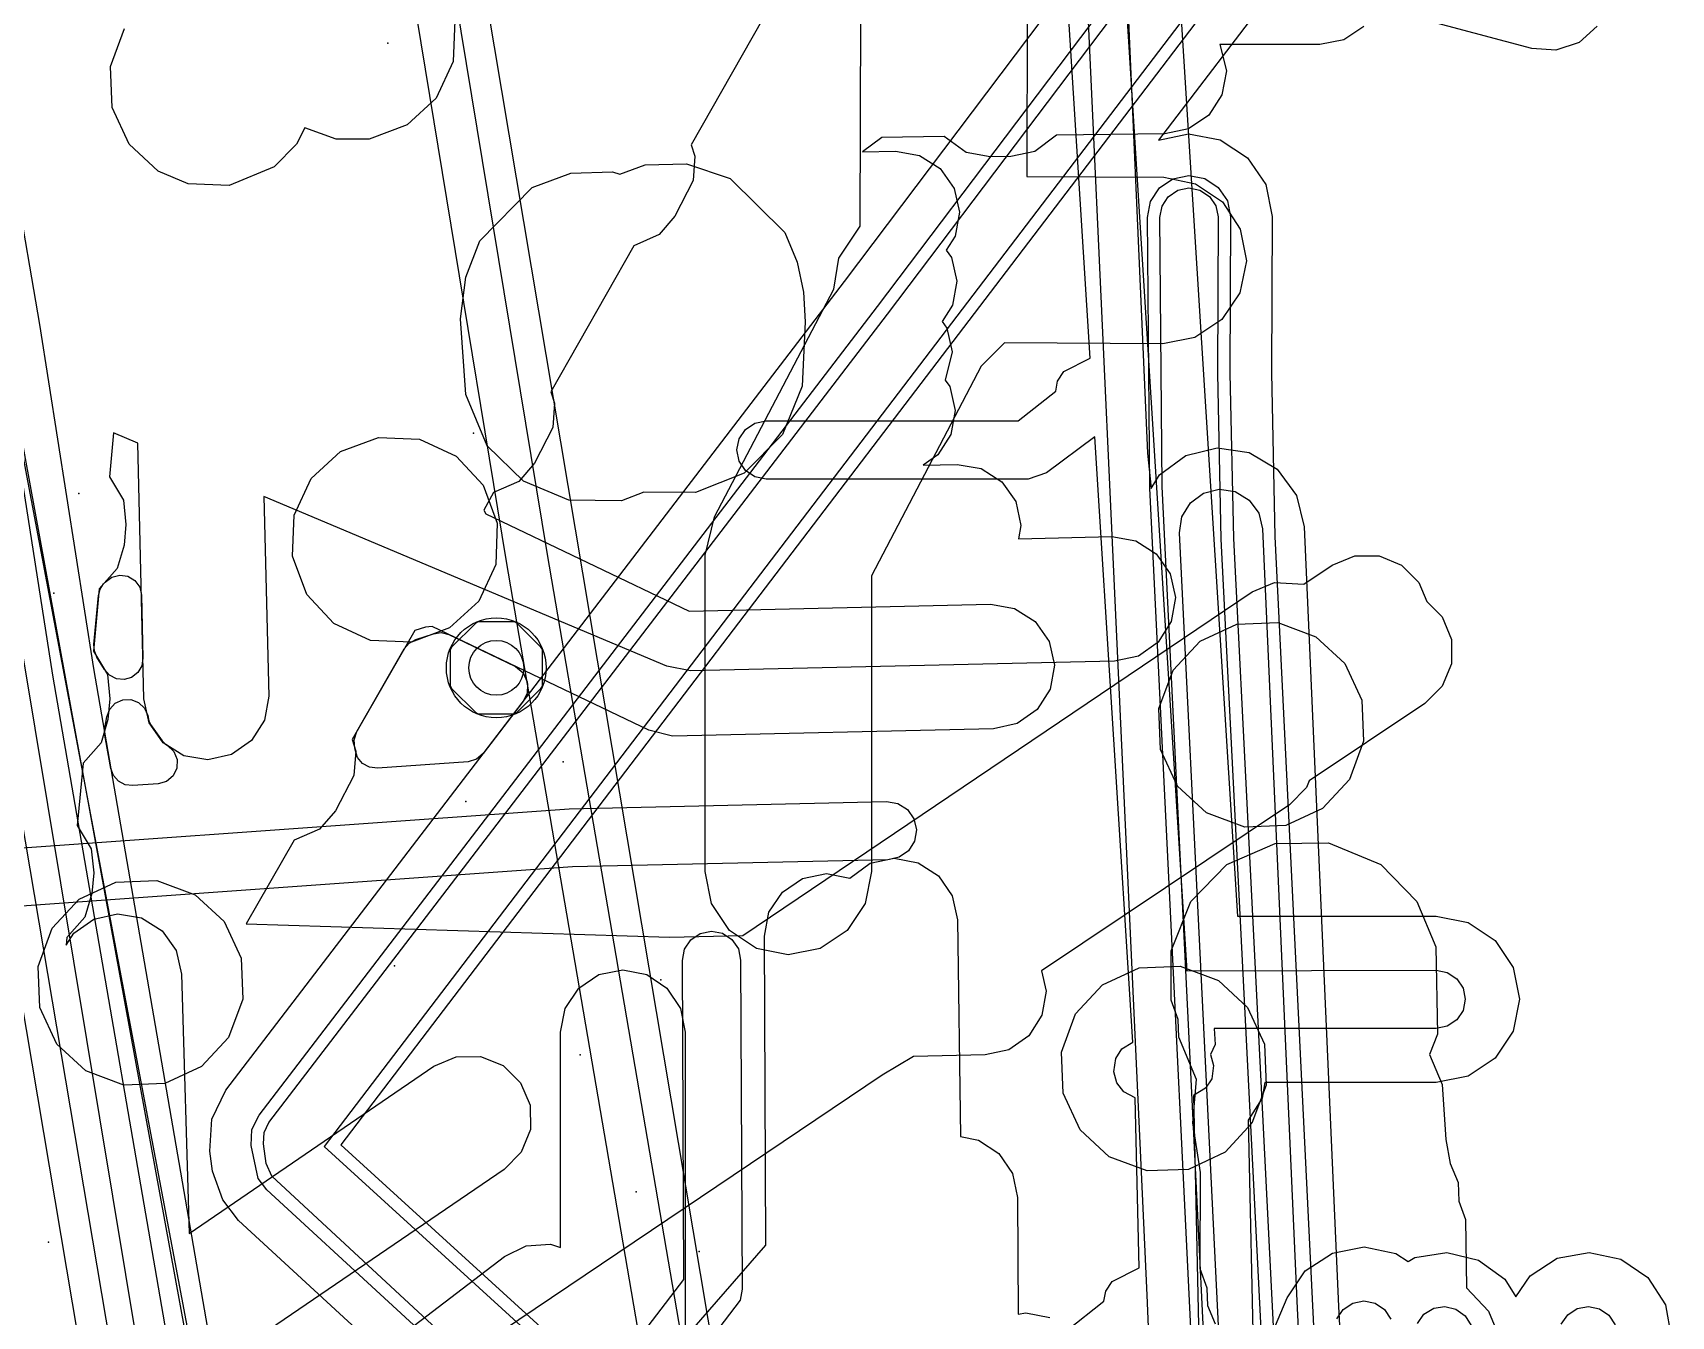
# Model space of a CAD drawing. Header units: metres. Extents: x 17722 to 17999, y 13535 to 15917.
# Drawn here: x 17813.07 to 17852.46, y 14451.17 to 14482.02 of the extents above; entities that cross this region are included whole.
import ezdxf

# ---------------------------------------------------------------- set-up
doc = ezdxf.new("R2010")
doc.units = ezdxf.units.M
for name, color, linetype in [('AI_GREENING_ALLOWED_ZONE', 4, 'Continuous'), ('AI_GREENING_EXCLUSIONS', 1, 'Continuous'), ('AI_GREENING_LAWN', 82, 'Continuous'), ('AI_GREENING_REJECTED', 6, 'Continuous'), ('AI_GREENING_SHRUBS', 92, 'Continuous')]:
    doc.layers.add(name, color=color, linetype=linetype)

# ---------------------------------------------------------------- blocks, each defined once
blk = doc.blocks.new('AI_SHRUB')
for radius in [1, 0.55]:
    blk.add_circle((0, 0), radius)

msp = doc.modelspace()

# ---------------------------------------------------------------- linework, layer by layer
at = {"layer": 'AI_GREENING_ALLOWED_ZONE'}
for points in [[(17814.812, 14468.814), (17814.97, 14468.933), (17815.162, 14468.982), (17815.358, 14468.952), (17815.527, 14468.849), (17815.643, 14468.688), (17815.686, 14468.495), (17815.722, 14466.981), (17815.692, 14466.797), (17815.596, 14466.637), (17815.449, 14466.523), (17815.27, 14466.471), (17815.084, 14466.489), (17814.918, 14466.573), (17814.794, 14466.712), (17814.613, 14467.012), (17814.555, 14467.158), (17814.544, 14467.315), (17814.653, 14468.488), (17814.691, 14468.64), (17814.776, 14468.773), (17814.812, 14468.814)], [(17821.357, 14464.339), (17821.169, 14464.362), (17821.002, 14464.453), (17820.882, 14464.6), (17820.825, 14464.781), (17820.823, 14464.798), (17820.817, 14464.816), (17820.796, 14465.021), (17820.86, 14465.218), (17822.003, 14467.207), (17822.12, 14467.345), (17822.279, 14467.433), (17822.702, 14467.573), (17822.891, 14467.598), (17823.075, 14467.55), (17824.679, 14466.784), (17824.862, 14466.635), (17824.956, 14466.418), (17824.968, 14466.35), (17824.961, 14466.146), (17824.872, 14465.962), (17823.899, 14464.69), (17823.739, 14464.553), (17823.537, 14464.495), (17821.357, 14464.339)], [(17814.854, 14465.577), (17814.923, 14465.76), (17815.057, 14465.902), (17815.236, 14465.982), (17815.431, 14465.987), (17815.614, 14465.917), (17815.756, 14465.783), (17815.835, 14465.604), (17815.863, 14465.48), (17815.902, 14465.391), (17816.181, 14464.994), (17816.252, 14464.926), (17816.315, 14464.887), (17816.465, 14464.742), (17816.542, 14464.55), (17816.535, 14464.342), (17816.444, 14464.155), (17816.285, 14464.022), (17816.085, 14463.964), (17815.475, 14463.921), (17815.293, 14463.941), (17815.131, 14464.026), (17815.01, 14464.163), (17814.947, 14464.334), (17814.808, 14465.136), (17814.808, 14465.304), (17814.854, 14465.577)]]:
    msp.add_lwpolyline(points, close=True, dxfattribs=at)
at = {"layer": 'AI_GREENING_EXCLUSIONS'}
for points in [[(17806.632, 14505.959), (17819.362, 14436.391), (17819.31, 14435.529), (17819.102, 14434.735), (17818.773, 14434.091), (17818.277, 14433.511), (17817.793, 14433.16), (17816.951, 14432.301), (17815.037, 14431.556), (17812.893, 14431.372)], [(17807.03, 14433.943), (17816.15, 14433.95), (17816.077, 14434.87), (17816.288, 14435.388), (17816.673, 14435.776), (17805.406, 14502.684)], [(17837.671, 14498.992), (17839.854, 14451.676), (17840.626, 14433.379)], [(17838.731, 14497.805), (17839.873, 14471.916), (17839.961, 14471.062), (17840.16, 14471.392), (17840.788, 14471.856), (17841.545, 14472.044), (17842.317, 14471.928), (17842.985, 14471.525), (17843.449, 14470.897), (17843.637, 14470.14), (17844.465, 14451.402), (17845.137, 14438.657)], [(17837.932, 14450.821), (17838.823, 14451.531), (17838.869, 14451.771), (17839.018, 14452), (17839.667, 14452.333), (17839.577, 14456.419), (17839.3, 14456.562), (17839.134, 14456.779), (17839.064, 14457.043), (17839.11, 14457.361), (17839.256, 14457.591), (17839.521, 14457.757), (17838.607, 14472.304), (17837.44, 14471.441), (17837.005, 14471.29), (17830.701, 14471.29), (17830.433, 14471.343), (17830.206, 14471.495), (17830.054, 14471.722), (17830.001, 14471.99), (17830.054, 14472.258), (17830.206, 14472.485), (17830.433, 14472.637), (17830.701, 14472.69), (17836.761, 14472.69), (17837.663, 14473.404), (17837.709, 14473.644), (17837.859, 14473.872), (17838.488, 14474.196), (17837.039, 14497.266)], [(17838.427, 14497.507), (17840.816, 14459.467), (17846.81, 14459.484), (17847.078, 14459.43), (17847.305, 14459.279), (17847.457, 14459.052), (17847.51, 14458.784), (17847.457, 14458.516), (17847.305, 14458.289), (17847.078, 14458.137), (17846.81, 14458.084), (17841.472, 14458.084), (17841.499, 14457.696), (17841.387, 14457.461), (17841.46, 14457.193), (17841.414, 14456.875), (17841.268, 14456.645), (17840.976, 14456.473), (17841.26, 14443.579)], [(17839.759, 14497.031), (17842.036, 14460.784), (17846.81, 14460.784), (17847.576, 14460.632), (17848.225, 14460.198), (17848.658, 14459.549), (17848.81, 14458.784), (17848.658, 14458.018), (17848.225, 14457.37), (17847.576, 14456.936), (17846.81, 14456.784), (17842.693, 14456.784), (17842.626, 14456.404), (17842.29, 14455.876), (17842.426, 14449.706), (17843.226, 14451.608), (17843.663, 14452.255), (17844.314, 14452.685), (17845.08, 14452.833), (17845.844, 14452.677), (17846.14, 14452.478), (17846.299, 14452.576), (17847.07, 14452.698), (17847.829, 14452.517), (17848.461, 14452.058), (17848.721, 14451.633), (17849.067, 14452.134), (17849.721, 14452.559), (17850.489, 14452.7), (17851.252, 14452.537), (17851.895, 14452.095), (17852.319, 14451.44), (17852.461, 14450.672)], [(17830.33, 14435.053), (17824.461, 14469.308), (17820.157, 14495.471)], [(17831.316, 14435.221), (17825.447, 14469.476), (17821.157, 14495.466)], [(17832.582, 14485.802), (17828.902, 14479.326), (17828.992, 14479.052), (17828.946, 14478.468), (17828.51, 14477.611), (17828.127, 14477.168), (17827.523, 14476.9), (17825.529, 14473.39), (17825.618, 14473.116), (17825.573, 14472.532), (17825.136, 14471.675), (17824.754, 14471.233), (17824.15, 14470.964), (17823.912, 14470.545), (17823.963, 14470.45), (17828.852, 14468.117), (17836.097, 14468.283), (17836.673, 14468.182), (17837.167, 14467.868), (17837.503, 14467.388), (17837.631, 14466.817), (17837.53, 14466.241), (17837.216, 14465.747), (17836.737, 14465.411), (17836.165, 14465.283), (17828.45, 14465.111), (17827.883, 14465.256), (17822.671, 14467.743), (17822.515, 14467.73), (17822.255, 14467.646), (17820.75, 14465.026), (17820.838, 14464.752), (17820.79, 14464.168), (17820.349, 14463.313), (17819.964, 14462.872), (17819.359, 14462.607), (17818.206, 14460.599), (17828.382, 14460.274), (17830.139, 14460.314), (17842.384, 14468.58), (17842.923, 14468.807), (17843.628, 14468.761), (17844.313, 14469.22), (17844.853, 14469.444), (17845.439, 14469.444), (17845.98, 14469.221), (17846.394, 14468.807), (17846.587, 14468.343), (17846.952, 14467.978), (17847.177, 14467.437), (17847.177, 14466.852), (17846.954, 14466.311), (17846.54, 14465.897), (17843.76, 14464.036), (17843.693, 14463.874), (17843.28, 14463.46), (17837.325, 14459.47), (17837.435, 14458.98), (17837.333, 14458.404), (17837.02, 14457.91), (17836.54, 14457.573), (17835.969, 14457.446), (17834.246, 14457.407), (17833.491, 14456.961), (17815.634, 14444.935)], [(17850.684, 14482.174), (17850.244, 14481.787), (17849.69, 14481.598), (17849.106, 14481.636), (17833.229, 14485.872)], [(17839.833, 14416.203), (17839.677, 14416.968), (17839.659, 14420.519), (17839.807, 14421.286), (17840.237, 14421.937), (17840.884, 14422.373), (17841.093, 14422.416), (17840.876, 14430.773), (17840.774, 14430.916), (17840.602, 14431.677), (17840.808, 14432.564), (17840.787, 14433.002), (17823.882, 14448.07), (17818.022, 14453.467), (17817.64, 14453.964), (17817.397, 14454.656), (17817.329, 14455.134), (17817.374, 14455.9), (17817.712, 14456.603), (17832.584, 14476.042), (17832.584, 14476.042), (17839.778, 14485.57)], [(17840.871, 14416.386), (17840.677, 14416.973), (17840.659, 14420.524), (17840.733, 14420.908), (17840.948, 14421.233), (17841.271, 14421.451), (17841.654, 14421.529), (17842.12, 14421.4), (17841.868, 14431.068), (17841.688, 14431.323), (17841.602, 14431.704), (17841.668, 14432.088), (17841.821, 14432.33), (17841.77, 14433.465), (17824.548, 14448.817), (17818.7, 14454.202), (17818.492, 14454.473), (17818.32, 14455.268), (17818.342, 14455.651), (17818.511, 14456.002), (17833.38, 14475.436), (17840.573, 14484.964)], [(17824.747, 14449.04), (17818.82, 14454.531), (17818.684, 14454.839), (17818.617, 14455.308), (17818.634, 14455.581), (17818.751, 14455.822), (17833.618, 14475.255), (17840.812, 14484.782)], [(17841.926, 14483.934), (17820.074, 14455.248), (17831.441, 14444.883)], [(17842.165, 14483.752), (17820.478, 14455.284), (17831.641, 14445.107)], [(17842.96, 14483.146), (17840.137, 14479.438), (17840.853, 14479.587), (17841.62, 14479.441), (17842.272, 14479.013), (17842.711, 14478.367), (17842.869, 14477.603), (17842.85, 14473.84), (17842.934, 14469.908), (17844.504, 14437.844)], [(17823.22, 14482.316), (17823.181, 14481.33), (17822.772, 14480.448), (17822.073, 14479.801), (17821.156, 14479.46), (17820.364, 14479.46), (17819.616, 14479.73), (17819.412, 14479.338), (17818.872, 14478.798), (17817.796, 14478.35), (17816.81, 14478.389), (17816.087, 14478.691), (17815.388, 14479.338), (17814.979, 14480.22), (17814.94, 14481.206), (17815.281, 14482.123)], [(17836.977, 14482.537), (17836.966, 14478.562), (17840.26, 14478.544), (17841.025, 14478.388), (17841.671, 14477.951), (17842.101, 14477.299), (17842.249, 14476.533), (17842.093, 14475.769), (17841.656, 14475.122), (17841.005, 14474.692), (17840.239, 14474.544), (17836.429, 14474.565), (17835.871, 14474), (17833.234, 14468.965), (17833.234, 14461.854), (17833.082, 14461.089), (17832.648, 14460.44), (17831.999, 14460.006), (17831.234, 14459.854), (17830.468, 14460.006), (17829.82, 14460.44), (17829.386, 14461.089), (17829.234, 14461.854), (17829.234, 14469.457), (17829.462, 14470.385), (17832.328, 14475.856), (17832.451, 14476.598), (17832.963, 14477.366), (17832.977, 14482.493)], [(17812.055, 14481.831), (17813.233, 14475.009), (17814.532, 14466.737), (17817.839, 14447.579)], [(17845.074, 14482.172), (17844.587, 14481.847), (17844.013, 14481.732), (17841.608, 14481.732), (17841.768, 14481.104), (17841.66, 14480.528), (17841.341, 14480.038), (17840.858, 14479.707), (17840.286, 14479.586), (17837.684, 14479.554), (17837.161, 14479.162), (17836.588, 14479.041), (17836.089, 14479.035), (17835.513, 14479.142), (17834.981, 14479.522), (17833.48, 14479.504), (17833.016, 14479.152), (17833.813, 14479.17), (17834.389, 14479.069), (17834.883, 14478.755), (17835.219, 14478.276), (17835.347, 14477.705), (17835.246, 14477.128), (17835.033, 14476.794), (17835.158, 14476.616), (17835.285, 14476.045), (17835.184, 14475.469), (17834.934, 14475.075), (17835.045, 14474.917), (17835.172, 14474.346), (17835.006, 14473.668), (17835.115, 14473.512), (17835.243, 14472.94), (17835.142, 14472.364), (17834.828, 14471.87), (17834.475, 14471.622), (17835.294, 14471.641), (17835.871, 14471.54), (17836.365, 14471.226), (17836.701, 14470.747), (17836.828, 14470.176), (17836.772, 14469.857), (17839.01, 14469.908), (17839.587, 14469.807), (17840.081, 14469.493), (17840.417, 14469.014), (17840.544, 14468.443), (17840.443, 14467.866), (17840.129, 14467.372), (17839.65, 14467.036), (17839.079, 14466.909), (17828.888, 14466.677), (17828.315, 14466.794), (17818.631, 14470.874), (17818.745, 14466.074), (17818.644, 14465.497), (17818.331, 14465.003), (17817.852, 14464.666), (17817.281, 14464.539), (17816.704, 14464.639), (17816.21, 14464.953), (17815.873, 14465.432), (17815.746, 14466.003), (17815.6, 14472.151), (17815.013, 14472.398), (17814.916, 14471.341), (17815.251, 14470.781), (17815.312, 14470.199), (17815.266, 14469.701), (17815.1, 14469.14), (17814.668, 14468.65), (17814.529, 14467.153), (17814.865, 14466.592), (17814.926, 14466.01), (17814.88, 14465.512), (17814.714, 14464.951), (17814.281, 14464.462), (17814.143, 14462.964), (17814.479, 14462.404), (17814.54, 14461.821), (17814.494, 14461.324), (17814.328, 14460.762), (17813.895, 14460.273), (17813.878, 14460.082), (17814.06, 14460.373), (17814.537, 14460.712), (17815.108, 14460.842), (17815.685, 14460.745), (17816.18, 14460.433), (17816.519, 14459.956), (17816.65, 14459.386), (17816.829, 14453.157), (17822.715, 14457.173), (17823.254, 14457.402), (17823.839, 14457.407), (17824.382, 14457.189), (17824.8, 14456.779), (17825.029, 14456.24), (17825.034, 14455.655), (17824.816, 14455.112), (17824.406, 14454.694), (17818.41, 14450.604)], [(17811.127, 14480.854), (17818.65, 14440.992)], [(17811.127, 14480.854), (17818.65, 14440.992)], [(17841.628, 14436.271), (17839.923, 14471.067), (17839.869, 14477.579), (17839.942, 14477.962), (17840.157, 14478.288), (17840.479, 14478.508), (17840.861, 14478.587), (17841.245, 14478.514), (17841.571, 14478.3), (17841.79, 14477.977), (17841.869, 14477.595), (17841.85, 14473.832), (17841.935, 14469.86), (17843.606, 14436.76)], [(17841.962, 14435.571), (17840.222, 14471.11), (17840.169, 14477.581), (17840.221, 14477.85), (17840.37, 14478.078), (17840.596, 14478.232), (17840.864, 14478.287), (17841.132, 14478.236), (17841.36, 14478.086), (17841.514, 14477.86), (17841.569, 14477.593), (17841.55, 14473.83), (17841.635, 14469.845), (17843.321, 14436.442)], [(17812.247, 14474.839), (17813.544, 14466.573), (17816.854, 14447.409)], [(17842.276, 14436.765), (17840.64, 14469.999), (17840.698, 14470.385), (17840.9, 14470.719), (17841.213, 14470.951), (17841.592, 14471.045), (17841.978, 14470.987), (17842.312, 14470.785), (17842.544, 14470.472), (17842.638, 14470.093), (17843.467, 14451.355), (17844.194, 14436.993)], [(17808.212, 14462.1), (17825.964, 14463.364), (17833.599, 14463.539), (17833.868, 14463.492), (17834.098, 14463.346), (17834.255, 14463.122), (17834.315, 14462.855), (17834.267, 14462.586), (17834.121, 14462.356), (17833.897, 14462.199), (17833.631, 14462.14), (17826.047, 14461.966), (17808.873, 14460.744)], [(17841.506, 14450.975), (17841.322, 14451.415), (17841.308, 14451.839), (17841.136, 14452.302), (17841.144, 14454.618), (17840.957, 14455.815), (17841.05, 14456.858), (17840.623, 14457.877), (17840.609, 14458.301), (17840.437, 14458.764), (17840.437, 14459.952), (17840.91, 14461.132), (17841.774, 14462.022), (17842.936, 14462.529), (17844.221, 14462.549), (17845.481, 14462.022), (17846.345, 14461.132), (17846.798, 14460.049), (17846.841, 14457.945), (17846.652, 14457.459), (17846.954, 14456.736), (17847.044, 14455.416), (17847.148, 14454.835), (17847.34, 14454.378), (17847.353, 14453.931), (17847.517, 14453.489), (17847.54, 14451.848), (17848.067, 14451.284), (17848.367, 14450.574)], [(17818.065, 14447.753), (17824.41, 14452.602), (17824.936, 14452.86), (17825.52, 14452.897), (17825.758, 14452.815), (17825.758, 14457.992), (17825.872, 14458.566), (17826.197, 14459.052), (17826.684, 14459.378), (17827.258, 14459.492), (17827.832, 14459.378), (17828.319, 14459.052), (17828.644, 14458.566), (17828.758, 14457.992), (17828.758, 14450.65), (17830.697, 14452.874), (17830.66, 14460.3), (17830.771, 14460.875), (17831.094, 14461.363), (17831.579, 14461.691), (17832.152, 14461.808), (17832.711, 14461.7), (17833.207, 14462.053), (17833.779, 14462.175), (17834.355, 14462.068), (17834.846, 14461.75), (17835.178, 14461.268), (17835.3, 14460.695), (17835.371, 14455.485), (17835.809, 14455.401), (17836.298, 14455.078), (17836.626, 14454.594), (17836.744, 14454.02), (17836.76, 14451.212), (17836.948, 14451.25), (17837.523, 14451.139)], [(17817.378, 14437.2), (17828.727, 14452.05), (17828.689, 14459.719), (17828.74, 14459.987), (17828.891, 14460.215), (17829.117, 14460.368), (17829.385, 14460.423), (17829.653, 14460.371), (17829.881, 14460.22), (17830.034, 14459.994), (17830.088, 14459.726), (17830.128, 14451.818), (17830.076, 14451.55), (17818.393, 14436.223)], [(17844.424, 14451.105), (17844.577, 14451.331), (17844.805, 14451.482), (17845.073, 14451.533), (17845.341, 14451.479), (17845.567, 14451.326), (17845.717, 14451.098)], [(17846.357, 14450.992), (17846.517, 14451.214), (17846.75, 14451.356), (17847.02, 14451.399), (17847.285, 14451.336), (17847.506, 14451.175), (17847.649, 14450.943)], [(17849.818, 14450.977), (17849.973, 14451.202), (17850.202, 14451.351), (17850.471, 14451.4), (17850.738, 14451.343), (17850.963, 14451.188), (17851.111, 14450.959)]]:
    msp.add_lwpolyline(points, dxfattribs=at)
for points in [[(17827.794, 14478.843), (17828.788, 14478.87), (17829.838, 14478.518), (17831.148, 14477.213), (17831.448, 14476.503), (17831.603, 14475.784), (17831.642, 14475.067), (17831.565, 14473.522), (17831.095, 14472.357), (17830.173, 14471.435), (17829.008, 14470.965), (17827.766, 14470.976), (17827.225, 14470.767), (17825.956, 14470.784), (17824.872, 14471.237), (17823.995, 14472.092), (17823.48, 14473.324), (17823.352, 14475.143), (17823.482, 14476.141), (17823.821, 14477.016), (17825.08, 14478.295), (17826.011, 14478.645), (17827.005, 14478.672), (17827.186, 14478.615), (17827.794, 14478.843)], [(17823.899, 14471.143), (17824.24, 14470.226), (17824.201, 14469.24), (17823.792, 14468.358), (17823.093, 14467.711), (17822.176, 14467.37), (17821.19, 14467.409), (17820.308, 14467.818), (17819.661, 14468.517), (17819.32, 14469.434), (17819.359, 14470.42), (17819.768, 14471.302), (17820.467, 14471.949), (17821.384, 14472.29), (17822.37, 14472.251), (17823.252, 14471.842), (17823.899, 14471.143)], [(17844.617, 14466.854), (17845.026, 14465.972), (17845.065, 14464.986), (17844.724, 14464.069), (17844.077, 14463.37), (17843.195, 14462.961), (17842.209, 14462.922), (17841.292, 14463.263), (17840.593, 14463.91), (17840.184, 14464.792), (17840.145, 14465.778), (17840.486, 14466.695), (17841.133, 14467.394), (17842.015, 14467.803), (17843.001, 14467.842), (17843.918, 14467.501), (17844.617, 14466.854)], [(17816.973, 14461.299), (17817.672, 14460.652), (17818.081, 14459.77), (17818.12, 14458.784), (17817.779, 14457.867), (17817.132, 14457.168), (17816.25, 14456.759), (17815.264, 14456.72), (17814.347, 14457.061), (17813.648, 14457.708), (17813.239, 14458.59), (17813.2, 14459.576), (17813.541, 14460.493), (17814.188, 14461.192), (17815.07, 14461.601), (17816.056, 14461.64), (17816.973, 14461.299)], [(17841.575, 14459.237), (17842.274, 14458.59), (17842.683, 14457.708), (17842.722, 14456.722), (17842.381, 14455.805), (17841.734, 14455.106), (17840.852, 14454.697), (17839.866, 14454.658), (17838.949, 14454.999), (17838.25, 14455.646), (17837.841, 14456.528), (17837.802, 14457.514), (17838.143, 14458.431), (17838.79, 14459.13), (17839.672, 14459.539), (17840.658, 14459.578), (17841.575, 14459.237)]]:
    msp.add_lwpolyline(points, close=True, dxfattribs=at)
at = {"layer": 'AI_GREENING_LAWN'}
for points in [[(17806.095, 14502.808), (17817.42, 14435.757), (17817.413, 14435.556), (17817.327, 14435.374), (17817.177, 14435.241), (17816.974, 14435.124), (17816.937, 14435.09), (17816.917, 14435.043), (17816.791, 14434.341), (17816.799, 14434.221), (17816.903, 14433.904), (17816.926, 14433.717), (17816.88, 14433.535), (17816.769, 14433.383), (17816.61, 14433.283), (17816.425, 14433.248), (17807.337, 14433.291)], [(17821.867, 14495.38), (17832.302, 14433.2), (17832.309, 14433.17), (17832.982, 14430.914), (17832.997, 14430.85), (17837.505, 14402.649)], [(17818.111, 14435.268), (17811.558, 14474.718)]]:
    msp.add_lwpolyline(points, dxfattribs=at)
msp.add_lwpolyline([(17825.289, 14466.258), (17825.315, 14466.296), (17825.324, 14466.342), (17825.324, 14467.162), (17825.315, 14467.207), (17825.289, 14467.246), (17824.709, 14467.826), (17824.671, 14467.851), (17824.625, 14467.86), (17823.805, 14467.86), (17823.76, 14467.851), (17823.721, 14467.826), (17823.141, 14467.246), (17823.115, 14467.207), (17823.106, 14467.162), (17823.106, 14466.342), (17823.115, 14466.296), (17823.141, 14466.258), (17823.721, 14465.678), (17823.76, 14465.652), (17823.805, 14465.643), (17824.625, 14465.643), (17824.671, 14465.652), (17824.709, 14465.678), (17825.289, 14466.258)], close=True, dxfattribs=at)
at = {"layer": 'AI_GREENING_REJECTED'}
for p in [(17821.61, 14481.77), (17823.67, 14472.39), (17814.18, 14470.94), (17813.58, 14468.55), (17825.82, 14464.49), (17823.48, 14463.54), (17821.77, 14459.59), (17828.17, 14459.25), (17826.23, 14457.45), (17827.58, 14454.16), (17813.45, 14452.95), (17829.09, 14452.72)]:
    msp.add_point(p, dxfattribs=at)

# ---------------------------------------------------------------- block references
at = {"layer": 'AI_GREENING_SHRUBS', "xscale": 1.2, "yscale": 1.2}
msp.add_blockref('AI_SHRUB', (17824.215, 14466.752), dxfattribs=at)

doc.saveas('drawing.dxf')
